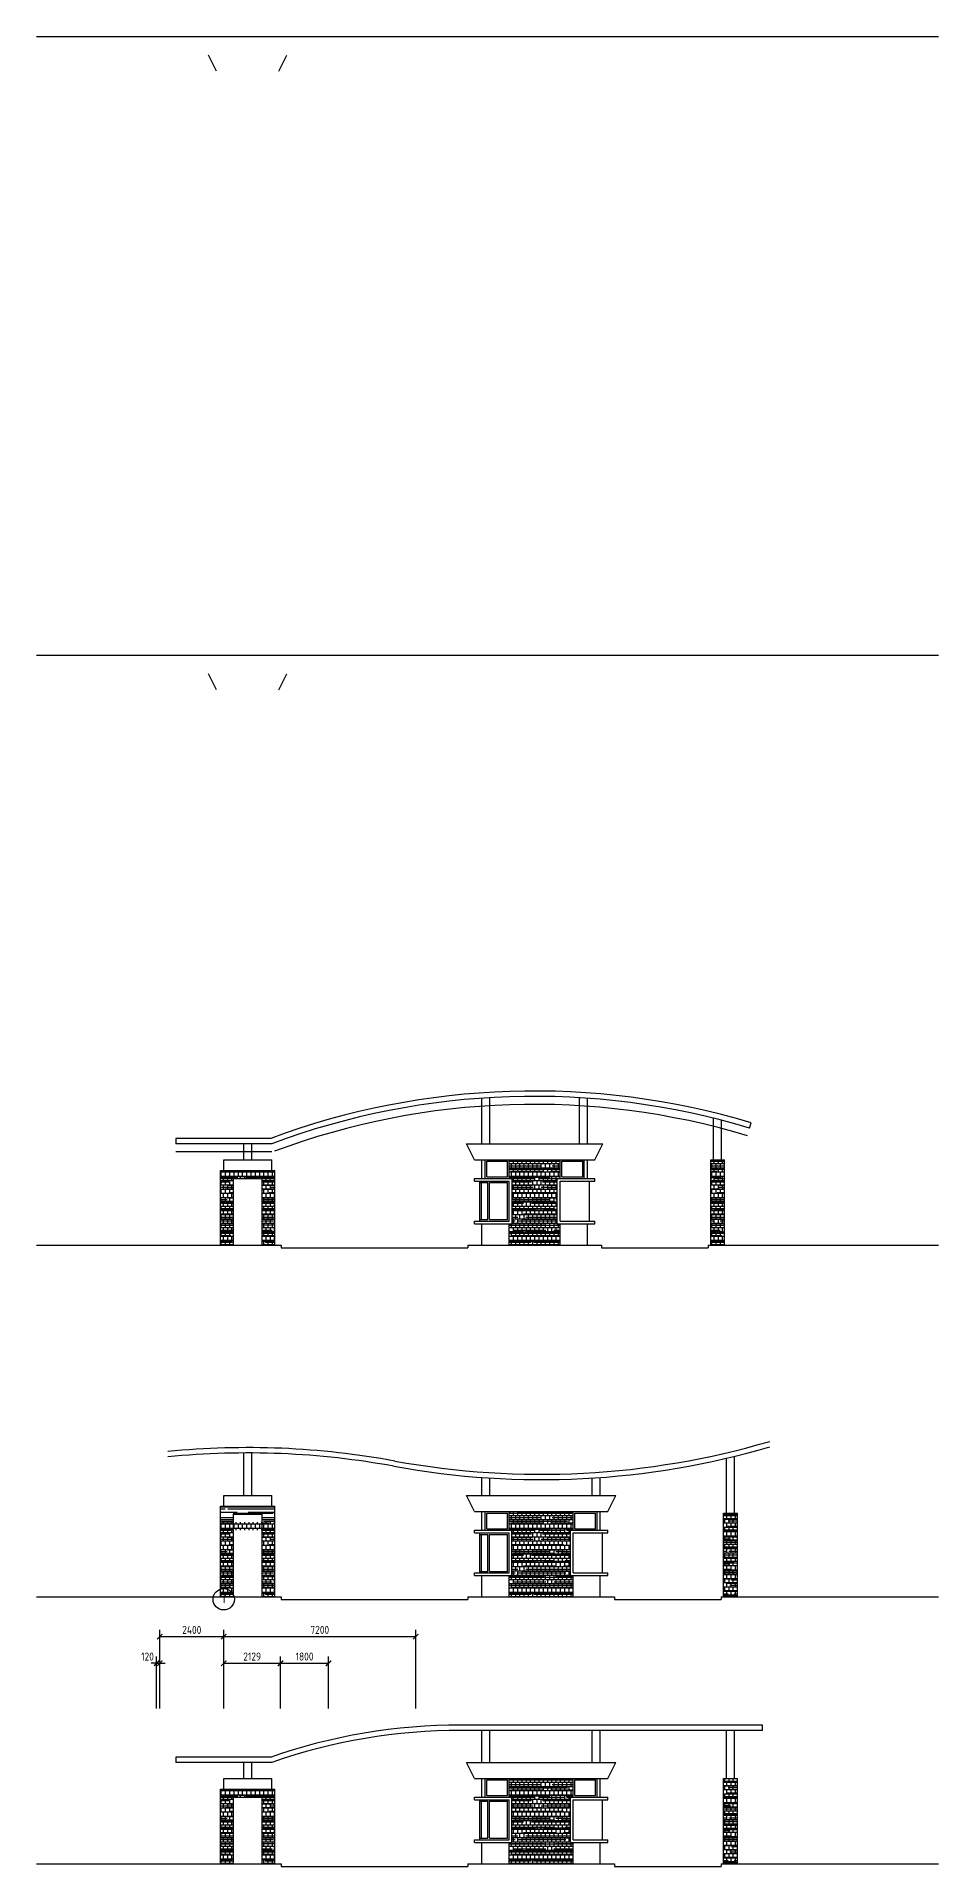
# Model space of a CAD drawing. Extents: x 105561 to 193510, y -55932 to 89115.
# Drawn here: x 120912 to 154732, y 20516 to 89115 of the extents above; entities that cross this region are included whole.
import ezdxf
from ezdxf.enums import TextEntityAlignment as Align

# ---------------------------------------------------------------- set-up
doc = ezdxf.new("R2010")
doc.units = 0
doc.header["$LTSCALE"] = 10
doc.header["$MEASUREMENT"] = 0
doc.header["$PDMODE"] = 3
doc.layers.get('0').update_dxf_attribs({"linetype": 'CONTINUOUS'})
doc.layers.get('DEFPOINTS').update_dxf_attribs({"linetype": 'CONTINUOUS'})
for name, color, linetype in [('填充', 8, 'CONTINUOUS'), ('标注', 7, 'CONTINUOUS'), ('辅助', 2, 'CONTINUOUS'), ('门窗楼梯', 7, 'CONTINUOUS')]:
    doc.layers.add(name, color=color, linetype=linetype)
doc.styles.add('GB', font='gbenor.shx', dxfattribs={"bigfont": 'gbcbig.shx'})
doc.dimstyles.new('100', dxfattribs={"dimscale": 100, "dimtxt": 3, "dimasz": 2, "dimexe": 2.5, "dimexo": 3, "dimgap": 1, "dimtad": 1, "dimdec": 0, "dimzin": 12, "dimtxsty": 'GB', "dimblk1": 'ARCHTICK', "dimblk2": 'ARCHTICK', "dimsah": 1, "dimcen": 1, "dimclrd": 256, "dimclre": 256, "dimazin": 3, "dimtfac": 1, "dimtmove": 0, "dimatfit": 3, "dimtolj": 1})
pattern_1 = [(0, (0, 50549.21), (0, 160), []), (90, (0, 50549.21), (-80, 160), [160, -160])]
pattern_2 = [(0, (0, 50549.2), (660, 300), [4500, -600, 1500, -300]), (0, (399, 50699.2), (-300, 399), [900, -99, 1800, -225]), (0, (150, 50804.2), (1560, 201), [2400, -420, 1200, -300])]
pattern_3 = [(0, (0, 27355.52), (660, 300), [4500, -600, 1500, -300]), (0, (399, 27505.5), (-300, 399), [900, -99, 1800, -225]), (0, (150, 27610.52), (1560, 201), [2400, -420, 1200, -300])]
pattern_4 = [(0, (0, 27355.52), (0, 160), []), (90, (0, 27355.52), (-80, 160), [160, -160])]
pattern_5 = [(0, (0, 37355.52), (660, 300), [4500, -600, 1500, -300]), (0, (399, 37505.5), (-300, 399), [900, -99, 1800, -225]), (0, (150, 37610.52), (1560, 201), [2400, -420, 1200, -300])]
pattern_6 = [(0, (0, 37355.52), (0, 160), []), (90, (0, 37355.52), (-80, 160), [160, -160])]

# ---------------------------------------------------------------- blocks, each defined once
blk = doc.blocks.new('_ARCHTICK')
at = {"color": 0, "linetype": 'BYBLOCK', "const_width": 0.25}
blk.add_lwpolyline([(-0.5, -0.5), (0.5, 0.5)], dxfattribs=at)
blk = doc.blocks.new('*D17')
at = {"linetype": 'BYBLOCK'}
for p, q in [((0, 33420), (0, 35370)), ((0, 35120), (2129, 35120)), ((2129, 33420), (2129, 35370))]:
    blk.add_line(p, q, dxfattribs=at)
at = {"layer": 'DEFPOINTS', "color": 0, "linetype": 'BYBLOCK'}
for p in [(2129, 35120), (0, 33120), (2129, 33120)]:
    blk.add_point(p, dxfattribs=at)
at = {"linetype": 'BYBLOCK', "xscale": 200, "yscale": 200, "zscale": 200, "rotation": 180}
blk.add_blockref('_ARCHTICK', (0, 35120), dxfattribs=at)
at = {"linetype": 'BYBLOCK', "xscale": 200, "yscale": 200, "zscale": 200}
blk.add_blockref('_ARCHTICK', (2129, 35120), dxfattribs=at)
at = {"color": 0, "linetype": 'BYBLOCK', "insert": (1065, 35370), "char_height": 300, "attachment_point": 5, "style": 'GB'}
blk.add_mtext('\\A1;2129', dxfattribs=at)
blk = doc.blocks.new('*D9')
at = {"linetype": 'BYBLOCK'}
for p, q in [((0, 33420), (0, 36370)), ((7200, 33420), (7200, 36370)), ((0, 36120), (7200, 36120))]:
    blk.add_line(p, q, dxfattribs=at)
at = {"layer": 'DEFPOINTS', "color": 0, "linetype": 'BYBLOCK'}
for p in [(7200, 36120), (0, 33120), (7200, 33120)]:
    blk.add_point(p, dxfattribs=at)
at = {"linetype": 'BYBLOCK', "xscale": 200, "yscale": 200, "zscale": 200, "rotation": 180}
blk.add_blockref('_ARCHTICK', (0, 36120), dxfattribs=at)
at = {"linetype": 'BYBLOCK', "xscale": 200, "yscale": 200, "zscale": 200}
blk.add_blockref('_ARCHTICK', (7200, 36120), dxfattribs=at)
at = {"color": 0, "linetype": 'BYBLOCK', "insert": (3600, 36370), "char_height": 300, "attachment_point": 5, "style": 'GB'}
blk.add_mtext('\\A1;7200', dxfattribs=at)
blk = doc.blocks.new('*D16')
at = {"linetype": 'BYBLOCK'}
for p, q in [((-2400, 33420), (-2400, 36370)), ((0, 33420), (0, 36370)), ((-2400, 36120), (0, 36120))]:
    blk.add_line(p, q, dxfattribs=at)
at = {"layer": 'DEFPOINTS', "color": 0, "linetype": 'BYBLOCK'}
for p in [(0, 36120), (-2400, 33120), (0, 33120)]:
    blk.add_point(p, dxfattribs=at)
at = {"linetype": 'BYBLOCK', "xscale": 200, "yscale": 200, "zscale": 200, "rotation": 180}
blk.add_blockref('_ARCHTICK', (-2400, 36120), dxfattribs=at)
at = {"linetype": 'BYBLOCK', "xscale": 200, "yscale": 200, "zscale": 200}
blk.add_blockref('_ARCHTICK', (0, 36120), dxfattribs=at)
at = {"color": 0, "linetype": 'BYBLOCK', "insert": (-1200, 36370), "char_height": 300, "attachment_point": 5, "style": 'GB'}
blk.add_mtext('\\A1;2400', dxfattribs=at)
blk = doc.blocks.new('*D10')
at = {"linetype": 'BYBLOCK'}
for p, q in [((-2520, 35120), (-2720, 35120)), ((-2520, 33420), (-2520, 35370)), ((-2520, 35120), (-2400, 35120)), ((-2520, 35120), (-2400, 35120)), ((-2400, 33420), (-2400, 35370)), ((-2400, 35120), (-2200, 35120))]:
    blk.add_line(p, q, dxfattribs=at)
at = {"layer": 'DEFPOINTS', "color": 0, "linetype": 'BYBLOCK'}
for p in [(-2400, 35120), (-2520, 33120), (-2400, 33120)]:
    blk.add_point(p, dxfattribs=at)
at = {"linetype": 'BYBLOCK', "xscale": 200, "yscale": 200, "zscale": 200}
blk.add_blockref('_ARCHTICK', (-2520, 35120), dxfattribs=at)
at = {"linetype": 'BYBLOCK', "xscale": 200, "yscale": 200, "zscale": 200, "rotation": 180}
blk.add_blockref('_ARCHTICK', (-2400, 35120), dxfattribs=at)
at = {"color": 0, "linetype": 'BYBLOCK', "insert": (-2860, 35370), "char_height": 300, "attachment_point": 5, "style": 'GB'}
blk.add_mtext('\\A1;120', dxfattribs=at)
blk = doc.blocks.new('轴')
blk.add_circle((0, 0), 4)
blk = doc.blocks.new('*D11')
at = {"linetype": 'BYBLOCK'}
for p, q in [((2129, 33420), (2129, 35370)), ((2129, 35120), (3929, 35120)), ((3929, 33420), (3929, 35370))]:
    blk.add_line(p, q, dxfattribs=at)
at = {"layer": 'DEFPOINTS', "color": 0, "linetype": 'BYBLOCK'}
for p in [(3929, 35120), (2129, 33120), (3929, 33120)]:
    blk.add_point(p, dxfattribs=at)
at = {"linetype": 'BYBLOCK', "xscale": 200, "yscale": 200, "zscale": 200, "rotation": 180}
blk.add_blockref('_ARCHTICK', (2129, 35120), dxfattribs=at)
at = {"linetype": 'BYBLOCK', "xscale": 200, "yscale": 200, "zscale": 200}
blk.add_blockref('_ARCHTICK', (3929, 35120), dxfattribs=at)
at = {"color": 0, "linetype": 'BYBLOCK', "insert": (3029, 35370), "char_height": 300, "attachment_point": 5, "style": 'GB'}
blk.add_mtext('\\A1;1800', dxfattribs=at)

msp = doc.modelspace()

# ---------------------------------------------------------------- hatches: boundary and pattern name
at = {"layer": '填充'}
h = msp.add_hatch(dxfattribs=at)
h.set_pattern_fill('AR-B88', color=256, scale=20, style=0)
h.set_pattern_definition(pattern_1)
h.paths.add_polyline_path([(138752.2, 44609.4), (138632.2, 44609.4), (138632.2, 43809.4), (140552.9, 43809.4), (140552.9, 44609.4), (140432.9, 44609.4), (140432.9, 46309.4), (140552.9, 46309.4), (140552.9, 47009.4), (138632.2, 47009.4), (138632.2, 46309.4), (138752.2, 46309.4)])
h = msp.add_hatch(dxfattribs=at)
h.set_pattern_fill('AR-RROOF', color=256, scale=300, style=0)
h.set_pattern_definition(pattern_2)
h.paths.add_polyline_path([(140432.9, 46309.4), (140552.9, 46309.4), (140552.9, 47009.4), (138632.2, 47009.4), (138632.2, 46309.4), (138752.2, 46309.4), (138752.2, 44609.4), (138632.2, 44609.4), (138632.2, 43809.4), (140552.9, 43809.4), (140552.9, 44609.4), (140432.9, 44609.4)])
h = msp.add_hatch(dxfattribs=at)
h.set_pattern_fill('AR-B88', color=256, scale=20, style=0)
h.set_pattern_definition([(0, (-479.34, 50549.21), (0, 160), []), (90, (-479.34, 50549.21), (-80, 160), [160, -160])])
h.paths.add_polyline_path([(146712.9, 47009.4), (146192.9, 47009.4), (146192.9, 43809.4), (146712.9, 43809.4)])
h = msp.add_hatch(dxfattribs=at)
h.set_pattern_fill('AR-RROOF', color=256, scale=300, style=0)
h.set_pattern_definition([(0, (-479.34, 50549.2), (660, 300), [4500, -600, 1500, -300]), (0, (-80.34, 50699.2), (-300, 399), [900, -99, 1800, -225]), (0, (-329.34, 50804.2), (1560, 201), [2400, -420, 1200, -300])])
h.paths.add_polyline_path([(146712.9, 47009.4), (146192.9, 47009.4), (146192.9, 43809.4), (146712.9, 43809.4)])
h = msp.add_hatch(dxfattribs=at)
h.set_pattern_fill('AR-RROOF', color=256, scale=300, style=0)
h.set_pattern_definition(pattern_2)
h.paths.add_polyline_path([(129852.2, 46609.4), (127812.2, 46609.4), (127812.2, 43809.4), (128292.2, 43809.4), (128292.2, 46309.4), (129372.2, 46309.4), (129372.2, 43809.4), (129852.2, 43809.4)])
h = msp.add_hatch(dxfattribs=at)
h.set_pattern_fill('AR-B88', color=256, scale=20, style=0)
h.set_pattern_definition(pattern_1)
h.paths.add_polyline_path([(129852.2, 46609.4), (127812.2, 46609.4), (127812.2, 43809.4), (128292.2, 43809.4), (128292.2, 46309.4), (129372.2, 46309.4), (129372.2, 43809.4), (129852.2, 43809.4)])
h = msp.add_hatch(dxfattribs=at)
h.set_pattern_fill('AR-RROOF', color=256, scale=300, style=0)
h.set_pattern_definition(pattern_5)
h.paths.add_polyline_path([(129852.2, 34015.7), (127812.2, 34015.7), (127812.2, 30615.7), (128292.2, 30615.7), (128292.2, 33715.7), (129372.2, 33715.7), (129372.2, 30615.7), (129852.2, 30615.7)])
h = msp.add_hatch(dxfattribs=at)
h.set_pattern_fill('AR-RROOF', color=256, scale=300, style=0)
h.set_pattern_definition(pattern_5)
h.paths.add_polyline_path([(138732.2, 31415.7), (138632.2, 31415.7), (138632.2, 30615.7), (141032.2, 30615.7), (141032.2, 31415.7), (140932.2, 31415.7), (140932.2, 33115.7), (141032.2, 33115.7), (141032.2, 33815.7), (138632.2, 33815.7), (138632.2, 33115.7), (138732.2, 33115.7)])
h = msp.add_hatch(dxfattribs=at)
h.set_pattern_fill('AR-B88', color=256, scale=20, style=0)
h.set_pattern_definition(pattern_6)
h.paths.add_polyline_path([(138732.2, 31415.7), (138632.2, 31415.7), (138632.2, 30615.7), (141032.2, 30615.7), (141032.2, 31415.7), (140932.2, 31415.7), (140932.2, 33115.7), (141032.2, 33115.7), (141032.2, 33815.7), (138632.2, 33815.7), (138632.2, 33115.7), (138732.2, 33115.7)])
h = msp.add_hatch(dxfattribs=at)
h.set_pattern_fill('AR-RROOF', color=256, scale=300, style=0)
h.set_pattern_definition([(0, (0, 28594.58), (660, 300), [4500, -600, 1500, -300]), (0, (399, 28744.6), (-300, 399), [900, -99, 1800, -225]), (0, (150, 28849.58), (1560, 201), [2400, -420, 1200, -300])])
h.paths.add_polyline_path([(147192.2, 33815.7), (146672.2, 33815.7), (146672.2, 30615.7), (147192.2, 30615.7)])
h = msp.add_hatch(dxfattribs=at)
h.set_pattern_fill('AR-B88', color=256, scale=20, style=0)
h.set_pattern_definition([(0, (0, 28594.58), (0, 160), []), (90, (0, 28594.58), (-80, 160), [160, -160])])
h.paths.add_polyline_path([(147192.2, 33755.7), (146672.2, 33755.7), (146672.2, 30615.7), (147192.2, 30615.7)])
h = msp.add_hatch(dxfattribs=at)
h.set_pattern_fill('AR-B88', color=256, scale=20, style=0)
h.set_pattern_definition(pattern_6)
h.paths.add_polyline_path([(129852.2, 33415.7), (127812.2, 33415.7), (127812.2, 30615.7), (128292.2, 30615.7), (128292.2, 33115.7), (129372.2, 33115.7), (129372.2, 30615.7), (129852.2, 30615.7)])
h = msp.add_hatch(dxfattribs=at)
h.set_pattern_fill('AR-RROOF', color=256, scale=300, style=0)
h.set_pattern_definition(pattern_3)
h.paths.add_polyline_path([(129852.2, 23415.7), (127812.2, 23415.7), (127812.2, 20615.7), (128292.2, 20615.7), (128292.2, 23115.7), (129372.2, 23115.7), (129372.2, 20615.7), (129852.2, 20615.7)])
h = msp.add_hatch(dxfattribs=at)
h.set_pattern_fill('AR-B88', color=256, scale=20, style=0)
h.set_pattern_definition(pattern_4)
h.paths.add_polyline_path([(129852.2, 23415.7), (127812.2, 23415.7), (127812.2, 20615.7), (128292.2, 20615.7), (128292.2, 23115.7), (129372.2, 23115.7), (129372.2, 20615.7), (129852.2, 20615.7)])
h = msp.add_hatch(dxfattribs=at)
h.set_pattern_fill('AR-RROOF', color=256, scale=300, style=0)
h.set_pattern_definition(pattern_3)
h.paths.add_polyline_path([(138732.2, 21415.7), (138632.2, 21415.7), (138632.2, 20615.7), (141032.2, 20615.7), (141032.2, 21415.7), (140932.2, 21415.7), (140932.2, 23115.7), (141032.2, 23115.7), (141032.2, 23815.7), (138632.2, 23815.7), (138632.2, 23115.7), (138732.2, 23115.7)])
h = msp.add_hatch(dxfattribs=at)
h.set_pattern_fill('AR-B88', color=256, scale=20, style=0)
h.set_pattern_definition(pattern_4)
h.paths.add_polyline_path([(138732.2, 21415.7), (138632.2, 21415.7), (138632.2, 20615.7), (141032.2, 20615.7), (141032.2, 21415.7), (140932.2, 21415.7), (140932.2, 23115.7), (141032.2, 23115.7), (141032.2, 23815.7), (138632.2, 23815.7), (138632.2, 23115.7), (138732.2, 23115.7)])
h = msp.add_hatch(dxfattribs=at)
h.set_pattern_fill('AR-B88', color=256, scale=20, style=0)
h.set_pattern_definition([(0, (0, 18594.58), (0, 160), []), (90, (0, 18594.58), (-80, 160), [160, -160])])
h.paths.add_polyline_path([(147192.2, 23815.7), (146672.2, 23815.7), (146672.2, 20615.7), (147192.2, 20615.7)])
h = msp.add_hatch(dxfattribs=at)
h.set_pattern_fill('AR-RROOF', color=256, scale=300, style=0)
h.set_pattern_definition([(0, (0, 18594.58), (660, 300), [4500, -600, 1500, -300]), (0, (399, 18744.6), (-300, 399), [900, -99, 1800, -225]), (0, (150, 18849.58), (1560, 201), [2400, -420, 1200, -300])])
h.paths.add_polyline_path([(147192.2, 23815.7), (146672.2, 23815.7), (146672.2, 20615.7), (147192.2, 20615.7)])

# ---------------------------------------------------------------- linework, layer by layer
at = {"layer": '辅助', "color": 1}
for p, q in [((120912.2, 89114.8), (154732.2, 89114.8)), ((120912.2, 65921.1), (154732.2, 65921.1))]:
    msp.add_line(p, q, dxfattribs=at)
at = {"layer": '辅助'}
for p, q in [((127662.2, 87814.8), (127362.2, 88414.8)), ((130002.2, 87814.8), (130302.2, 88414.8)), ((127662.2, 64621.1), (127362.2, 65221.1)), ((130002.2, 64621.1), (130302.2, 65221.1))]:
    msp.add_line(p, q, dxfattribs=at)
at = {"layer": '门窗楼梯'}
for p, q in [((137612.2, 47609.4), (137612.2, 49301.4)), ((137912.2, 47609.4), (137912.2, 49322.4)), ((141272.9, 47609.4), (141272.9, 49322.4)), ((141572.9, 47609.4), (141572.9, 49301.4)), ((146302.9, 47009.4), (146302.9, 48557.7)), ((146602.9, 47009.4), (146602.9, 48483.6)), ((147652.9, 48197.9), (147708.9, 48389.9)), ((129697.1, 47809.4), (126132.2, 47809.4)), ((126132.2, 47809.4), (126132.2, 47609.4)), ((129732.2, 47609.4), (126132.2, 47609.4)), ((128682.2, 47009.4), (128682.2, 47609.4)), ((128982.2, 47009.4), (128982.2, 47609.4)), ((137032.2, 47609.4), (142152.9, 47609.4)), ((137332.2, 47009.4), (137032.2, 47609.4)), ((141852.9, 47009.4), (142152.9, 47609.4)), ((129732.2, 47309.4), (126132.2, 47309.4)), ((127932.2, 47009.4), (129732.2, 47009.4)), ((127932.2, 46609.4), (127932.2, 47009.4)), ((129732.2, 46609.4), (129732.2, 47009.4)), ((137332.2, 47009.4), (141852.9, 47009.4)), ((137612.2, 46309.4), (137612.2, 47009.4)), ((137732.2, 46309.4), (137732.2, 47009.4)), ((137792.2, 46949.4), (138572.2, 46949.4)), ((137792.2, 46369.4), (137792.2, 46949.4)), ((138572.2, 46369.4), (138572.2, 46949.4)), ((138632.2, 46309.4), (138632.2, 47009.4)), ((140552.9, 46309.4), (140552.9, 47009.4)), ((140612.9, 46949.4), (141392.9, 46949.4)), ((140612.9, 46369.4), (140612.9, 46949.4)), ((141392.9, 46369.4), (141392.9, 46949.4)), ((141452.9, 46309.4), (141452.9, 47009.4)), ((141572.9, 46309.4), (141572.9, 47009.4)), ((146192.9, 47009.4), (146712.9, 47009.4)), ((146192.9, 43809.4), (146192.9, 47009.4)), ((146712.9, 43809.4), (146712.9, 47009.4)), ((127812.2, 43809.4), (127812.2, 46609.4)), ((127812.2, 46609.4), (129852.2, 46609.4)), ((128292.2, 43809.4), (128292.2, 46309.4)), ((128292.2, 46309.4), (129372.2, 46309.4)), ((129372.2, 43809.4), (129372.2, 46309.4)), ((129852.2, 43809.4), (129852.2, 46609.4)), ((137332.2, 46309.4), (138752.2, 46309.4)), ((137332.2, 46209.4), (137332.2, 46309.4)), ((137332.2, 46209.4), (138632.2, 46209.4)), ((137532.2, 44709.4), (137532.2, 46209.4)), ((137532.2, 46149.4), (137832.2, 46149.4)), ((137592.2, 44769.4), (137592.2, 46149.4)), ((137792.2, 46369.4), (138572.2, 46369.4)), ((137832.2, 44769.4), (137832.2, 46149.4)), ((137892.2, 44769.4), (137892.2, 46149.4)), ((137892.2, 46149.4), (138572.2, 46149.4)), ((138572.2, 44769.4), (138572.2, 46149.4)), ((138632.2, 44709.4), (138632.2, 46209.4)), ((138752.2, 44609.4), (138752.2, 46309.4)), ((140432.9, 44609.4), (140432.9, 46309.4)), ((140432.9, 46309.4), (141852.9, 46309.4)), ((140552.9, 44709.4), (140552.9, 46209.4)), ((140552.9, 46209.4), (141852.9, 46209.4)), ((140612.9, 46369.4), (141392.9, 46369.4)), ((141652.9, 44709.4), (141652.9, 46209.4)), ((141852.9, 46209.4), (141852.9, 46309.4)), ((137332.2, 44709.4), (138632.2, 44709.4)), ((137332.2, 44609.4), (137332.2, 44709.4)), ((137332.2, 44609.4), (138752.2, 44609.4)), ((137532.2, 44769.4), (137832.2, 44769.4)), ((137612.2, 43809.4), (137612.2, 44609.4)), ((137892.2, 44769.4), (138572.2, 44769.4)), ((138632.2, 43809.4), (138632.2, 44609.4)), ((140432.9, 44609.4), (141852.9, 44609.4)), ((140552.9, 44709.4), (141852.9, 44709.4)), ((140552.9, 43809.4), (140552.9, 44609.4)), ((141572.9, 43809.4), (141572.9, 44609.4)), ((141852.9, 44609.4), (141852.9, 44709.4)), ((120912.2, 43809.4), (130082.2, 43809.4)), ((130082.2, 43809.4), (130082.2, 43709.4)), ((130082.2, 43709.4), (137082.2, 43709.4)), ((137082.2, 43809.4), (137082.2, 43709.4)), ((137082.2, 43809.4), (142102.9, 43809.4)), ((142102.9, 43809.4), (142102.9, 43709.4)), ((142102.9, 43709.4), (146102.9, 43709.4)), ((146102.9, 43809.4), (146102.9, 43709.4)), ((146102.9, 43809.4), (154732.2, 43809.4)), ((128682.2, 34415.7), (128682.2, 36015.3)), ((128982.2, 34415.7), (128982.2, 36015.3)), ((146782.2, 33755.7), (146782.2, 35815.4)), ((147082.2, 33755.7), (147082.2, 35886.9)), ((137612.2, 34415.7), (137612.2, 35096.3)), ((137912.2, 34415.7), (137912.2, 35076)), ((141752.2, 34415.7), (141752.2, 35076)), ((142052.2, 34415.7), (142052.2, 35096.3)), ((127932.2, 34015.7), (127932.2, 34415.7)), ((127932.2, 34415.7), (129732.2, 34415.7)), ((129732.2, 34015.7), (129732.2, 34415.7)), ((137032.2, 34415.7), (142632.2, 34415.7)), ((137332.2, 33815.7), (137032.2, 34415.7)), ((142332.2, 33815.7), (142632.2, 34415.7)), ((127812.2, 30615.7), (127812.2, 34015.7)), ((127812.2, 34015.7), (129852.2, 34015.7)), ((128292.2, 30615.7), (128292.2, 33715.7)), ((128292.2, 33715.7), (129372.2, 33715.7)), ((129372.2, 30615.7), (129372.2, 33715.7)), ((129852.2, 30615.7), (129852.2, 34015.7)), ((137332.2, 33815.7), (142332.2, 33815.7)), ((137612.2, 33115.7), (137612.2, 33815.7)), ((137732.2, 33115.7), (137732.2, 33815.7)), ((137792.2, 33175.7), (137792.2, 33755.7)), ((137792.2, 33755.7), (138572.2, 33755.7)), ((138572.2, 33175.7), (138572.2, 33755.7)), ((138632.2, 33115.7), (138632.2, 33815.7)), ((141032.2, 33115.7), (141032.2, 33815.7)), ((141092.2, 33755.7), (141872.2, 33755.7)), ((141092.2, 33175.7), (141092.2, 33755.7)), ((141872.2, 33175.7), (141872.2, 33755.7)), ((141932.2, 33115.7), (141932.2, 33815.7)), ((142052.2, 33115.7), (142052.2, 33815.7)), ((146672.2, 30615.7), (146672.2, 33755.7)), ((146672.2, 33755.7), (147192.2, 33755.7)), ((147192.2, 30615.7), (147192.2, 33755.7)), ((137332.2, 33115.7), (138732.2, 33115.7)), ((137332.2, 33015.7), (137332.2, 33115.7)), ((137332.2, 33015.7), (138632.2, 33015.7)), ((137532.2, 31515.7), (137532.2, 33015.7)), ((137532.2, 32955.7), (137832.2, 32955.7)), ((137592.2, 31575.7), (137592.2, 32955.7)), ((137792.2, 33175.7), (138572.2, 33175.7)), ((137832.2, 31575.7), (137832.2, 32955.7)), ((137892.2, 31575.7), (137892.2, 32955.7)), ((137892.2, 32955.7), (138572.2, 32955.7)), ((138572.2, 31575.7), (138572.2, 32955.7)), ((138632.2, 31515.7), (138632.2, 33015.7)), ((138732.2, 31415.7), (138732.2, 33115.7)), ((140932.2, 31415.7), (140932.2, 33115.7)), ((140932.2, 33115.7), (142332.2, 33115.7)), ((141032.2, 31515.7), (141032.2, 33015.7)), ((141032.2, 33015.7), (142332.2, 33015.7)), ((141092.2, 33175.7), (141872.2, 33175.7)), ((142132.2, 31515.7), (142132.2, 33015.7)), ((142332.2, 33015.7), (142332.2, 33115.7)), ((137532.2, 31575.7), (137832.2, 31575.7)), ((137892.2, 31575.7), (138572.2, 31575.7)), ((137332.2, 31515.7), (138632.2, 31515.7)), ((137332.2, 31415.7), (137332.2, 31515.7)), ((137332.2, 31415.7), (138732.2, 31415.7)), ((137612.2, 30615.7), (137612.2, 31415.7)), ((138632.2, 30615.7), (138632.2, 31415.7)), ((140932.2, 31415.7), (142332.2, 31415.7)), ((141032.2, 31515.7), (142332.2, 31515.7)), ((141032.2, 30615.7), (141032.2, 31415.7)), ((142052.2, 30615.7), (142052.2, 31415.7)), ((142332.2, 31415.7), (142332.2, 31515.7)), ((120912.2, 30615.7), (130082.2, 30615.7)), ((130082.2, 30615.7), (130082.2, 30515.7)), ((130082.2, 30515.7), (137082.2, 30515.7)), ((137082.2, 30615.7), (142582.2, 30615.7)), ((137082.2, 30615.7), (137082.2, 30515.7)), ((142582.2, 30615.7), (142582.2, 30515.7)), ((142582.2, 30515.7), (146582.2, 30515.7)), ((146582.2, 30615.7), (154732.2, 30615.7)), ((146582.2, 30615.7), (146582.2, 30515.7)), ((137612.2, 24415.7), (137612.2, 25615.7)), ((137912.2, 24415.7), (137912.2, 25615.7)), ((141752.2, 24415.7), (141752.2, 25615.7)), ((142052.2, 24415.7), (142052.2, 25615.7)), ((146782.2, 23815.7), (146782.2, 25615.7)), ((147082.2, 23815.7), (147082.2, 25615.7)), ((148132.2, 25615.7), (148132.2, 25815.7)), ((129697.1, 24615.7), (126132.2, 24615.7)), ((126132.2, 24615.7), (126132.2, 24415.7)), ((129732.2, 24415.7), (126132.2, 24415.7)), ((128682.2, 23815.7), (128682.2, 24415.7)), ((128982.2, 23815.7), (128982.2, 24415.7)), ((137032.2, 24415.7), (142632.2, 24415.7)), ((137332.2, 23815.7), (137032.2, 24415.7)), ((142332.2, 23815.7), (142632.2, 24415.7)), ((127812.2, 23415.7), (129852.2, 23415.7)), ((127812.2, 20615.7), (127812.2, 23415.7)), ((127932.2, 23415.7), (127932.2, 23815.7)), ((127932.2, 23815.7), (129732.2, 23815.7)), ((129732.2, 23415.7), (129732.2, 23815.7)), ((129852.2, 20615.7), (129852.2, 23415.7)), ((137332.2, 23815.7), (142332.2, 23815.7)), ((137612.2, 23115.7), (137612.2, 23815.7)), ((137732.2, 23115.7), (137732.2, 23815.7)), ((137792.2, 23175.7), (137792.2, 23755.7)), ((137792.2, 23755.7), (138572.2, 23755.7)), ((138572.2, 23175.7), (138572.2, 23755.7)), ((138632.2, 23115.7), (138632.2, 23815.7)), ((141032.2, 23115.7), (141032.2, 23815.7)), ((141092.2, 23755.7), (141872.2, 23755.7)), ((141092.2, 23175.7), (141092.2, 23755.7)), ((141872.2, 23175.7), (141872.2, 23755.7)), ((141932.2, 23115.7), (141932.2, 23815.7)), ((142052.2, 23115.7), (142052.2, 23815.7)), ((146672.2, 20615.7), (146672.2, 23815.7)), ((146672.2, 23815.7), (147192.2, 23815.7)), ((147192.2, 20615.7), (147192.2, 23815.7)), ((128292.2, 20615.7), (128292.2, 23115.7)), ((128292.2, 23115.7), (129372.2, 23115.7)), ((129372.2, 20615.7), (129372.2, 23115.7)), ((137332.2, 23115.7), (138732.2, 23115.7)), ((137332.2, 23015.7), (137332.2, 23115.7)), ((137332.2, 23015.7), (138632.2, 23015.7)), ((137532.2, 21515.7), (137532.2, 23015.7)), ((137532.2, 22955.7), (137832.2, 22955.7)), ((137592.2, 21575.7), (137592.2, 22955.7)), ((137792.2, 23175.7), (138572.2, 23175.7)), ((137832.2, 21575.7), (137832.2, 22955.7)), ((137892.2, 22955.7), (138572.2, 22955.7)), ((137892.2, 21575.7), (137892.2, 22955.7)), ((138572.2, 21575.7), (138572.2, 22955.7)), ((138632.2, 21515.7), (138632.2, 23015.7)), ((138732.2, 21415.7), (138732.2, 23115.7)), ((140932.2, 23115.7), (142332.2, 23115.7)), ((140932.2, 21415.7), (140932.2, 23115.7)), ((141032.2, 21515.7), (141032.2, 23015.7)), ((141032.2, 23015.7), (142332.2, 23015.7)), ((141092.2, 23175.7), (141872.2, 23175.7)), ((142132.2, 21515.7), (142132.2, 23015.7)), ((142332.2, 23015.7), (142332.2, 23115.7)), ((137332.2, 21515.7), (138632.2, 21515.7)), ((137332.2, 21415.7), (137332.2, 21515.7)), ((137332.2, 21415.7), (138732.2, 21415.7)), ((137532.2, 21575.7), (137832.2, 21575.7)), ((137612.2, 20615.7), (137612.2, 21415.7)), ((137892.2, 21575.7), (138572.2, 21575.7)), ((138632.2, 20615.7), (138632.2, 21415.7)), ((140932.2, 21415.7), (142332.2, 21415.7)), ((141032.2, 21515.7), (142332.2, 21515.7)), ((141032.2, 20615.7), (141032.2, 21415.7)), ((142052.2, 20615.7), (142052.2, 21415.7)), ((142332.2, 21415.7), (142332.2, 21515.7)), ((120912.2, 20615.7), (130082.2, 20615.7)), ((130082.2, 20615.7), (130082.2, 20515.7)), ((137082.2, 20615.7), (142582.2, 20615.7)), ((137082.2, 20615.7), (137082.2, 20515.7)), ((142582.2, 20615.7), (142582.2, 20515.7)), ((146582.2, 20615.7), (154732.2, 20615.7)), ((146582.2, 20615.7), (146582.2, 20515.7)), ((130082.2, 20515.7), (137082.2, 20515.7)), ((142582.2, 20515.7), (146582.2, 20515.7))]:
    msp.add_line(p, q, dxfattribs=at)
for points in [[(148132.2, 25815.7), (136832.2, 25815.7, 0.083912), (129666.5, 24604.6, 0.083912)], [(148132.2, 25615.7), (136832.2, 25615.7, 0.083912), (129732.2, 24415.7)]]:
    msp.add_lwpolyline(points, format="xyb", dxfattribs=at)
for centre, radius, start, end in [((139568.3, 21253.8), 28330.9, 73.301149, 110.391008), ((139567.9, 21250.9), 28133.8, 73.299057, 110.463055), ((139567.9, 21250.7), 27834, 73.294578, 110.468563), ((139832.2, 65615.7), 30400, 259.611142, 286.377649), ((128832.2, 5615.7), 30600, 79.611142, 95.626271), ((128832.2, 5615.7), 30400, 79.611142, 95.663407), ((139832.2, 65615.7), 30600, 259.611142, 286.267623)]:
    msp.add_arc(centre, radius, start, end, dxfattribs=at)

# ---------------------------------------------------------------- block references
at = {"layer": '标注', "color": 1}
ref = msp.add_blockref('轴', (127932.2, 30532.2), dxfattribs=dict(at, xscale=100, yscale=100, zscale=100))
ref.add_attrib('1', '1', dxfattribs={"layer": '0', "color": 0, "height": 300, "style": 'GB', "flags": 12}).set_placement((127932.2, 30532.2), align=Align.MIDDLE)

# ---------------------------------------------------------------- dimensions: what is measured, and where the dimension line sits
for p1, p2, distance, picture, middle in [((125532.2, 26132.2), (127932.2, 26132.2), 3000, '*D16', (126732.2, 29382.3)), ((127932.2, 26132.2), (135132.2, 26132.2), 3000, '*D9', (131532.2, 29382.3)), ((127932.2, 26132.2), (130061.5, 26132.2), 2000, '*D17', (128996.8, 28382.3)), ((130061.5, 26132.2), (131861.5, 26132.2), 2000, '*D11', (130961.5, 28382.2))]:
    dim = msp.add_aligned_dim(p1=p1, p2=p2, distance=distance, dimstyle='100', dxfattribs=at)
    dim.commit()
    dim.dimension.update_dxf_attribs({"geometry": picture, "text_midpoint": middle, "insert": (127932.2, -6987.8)})
dim = msp.add_linear_dim(base=(125532.2, 28132.2), p1=(125412.2, 26132.2), p2=(125532.2, 26132.2), angle=0, dimstyle='100', dxfattribs=at)
dim.commit()
dim.dimension.update_dxf_attribs({"geometry": '*D10', "text_midpoint": (125072.2, 28382.3), "dimtype": 161, "insert": (127932.2, -6987.8)})

doc.saveas('drawing.dxf')
